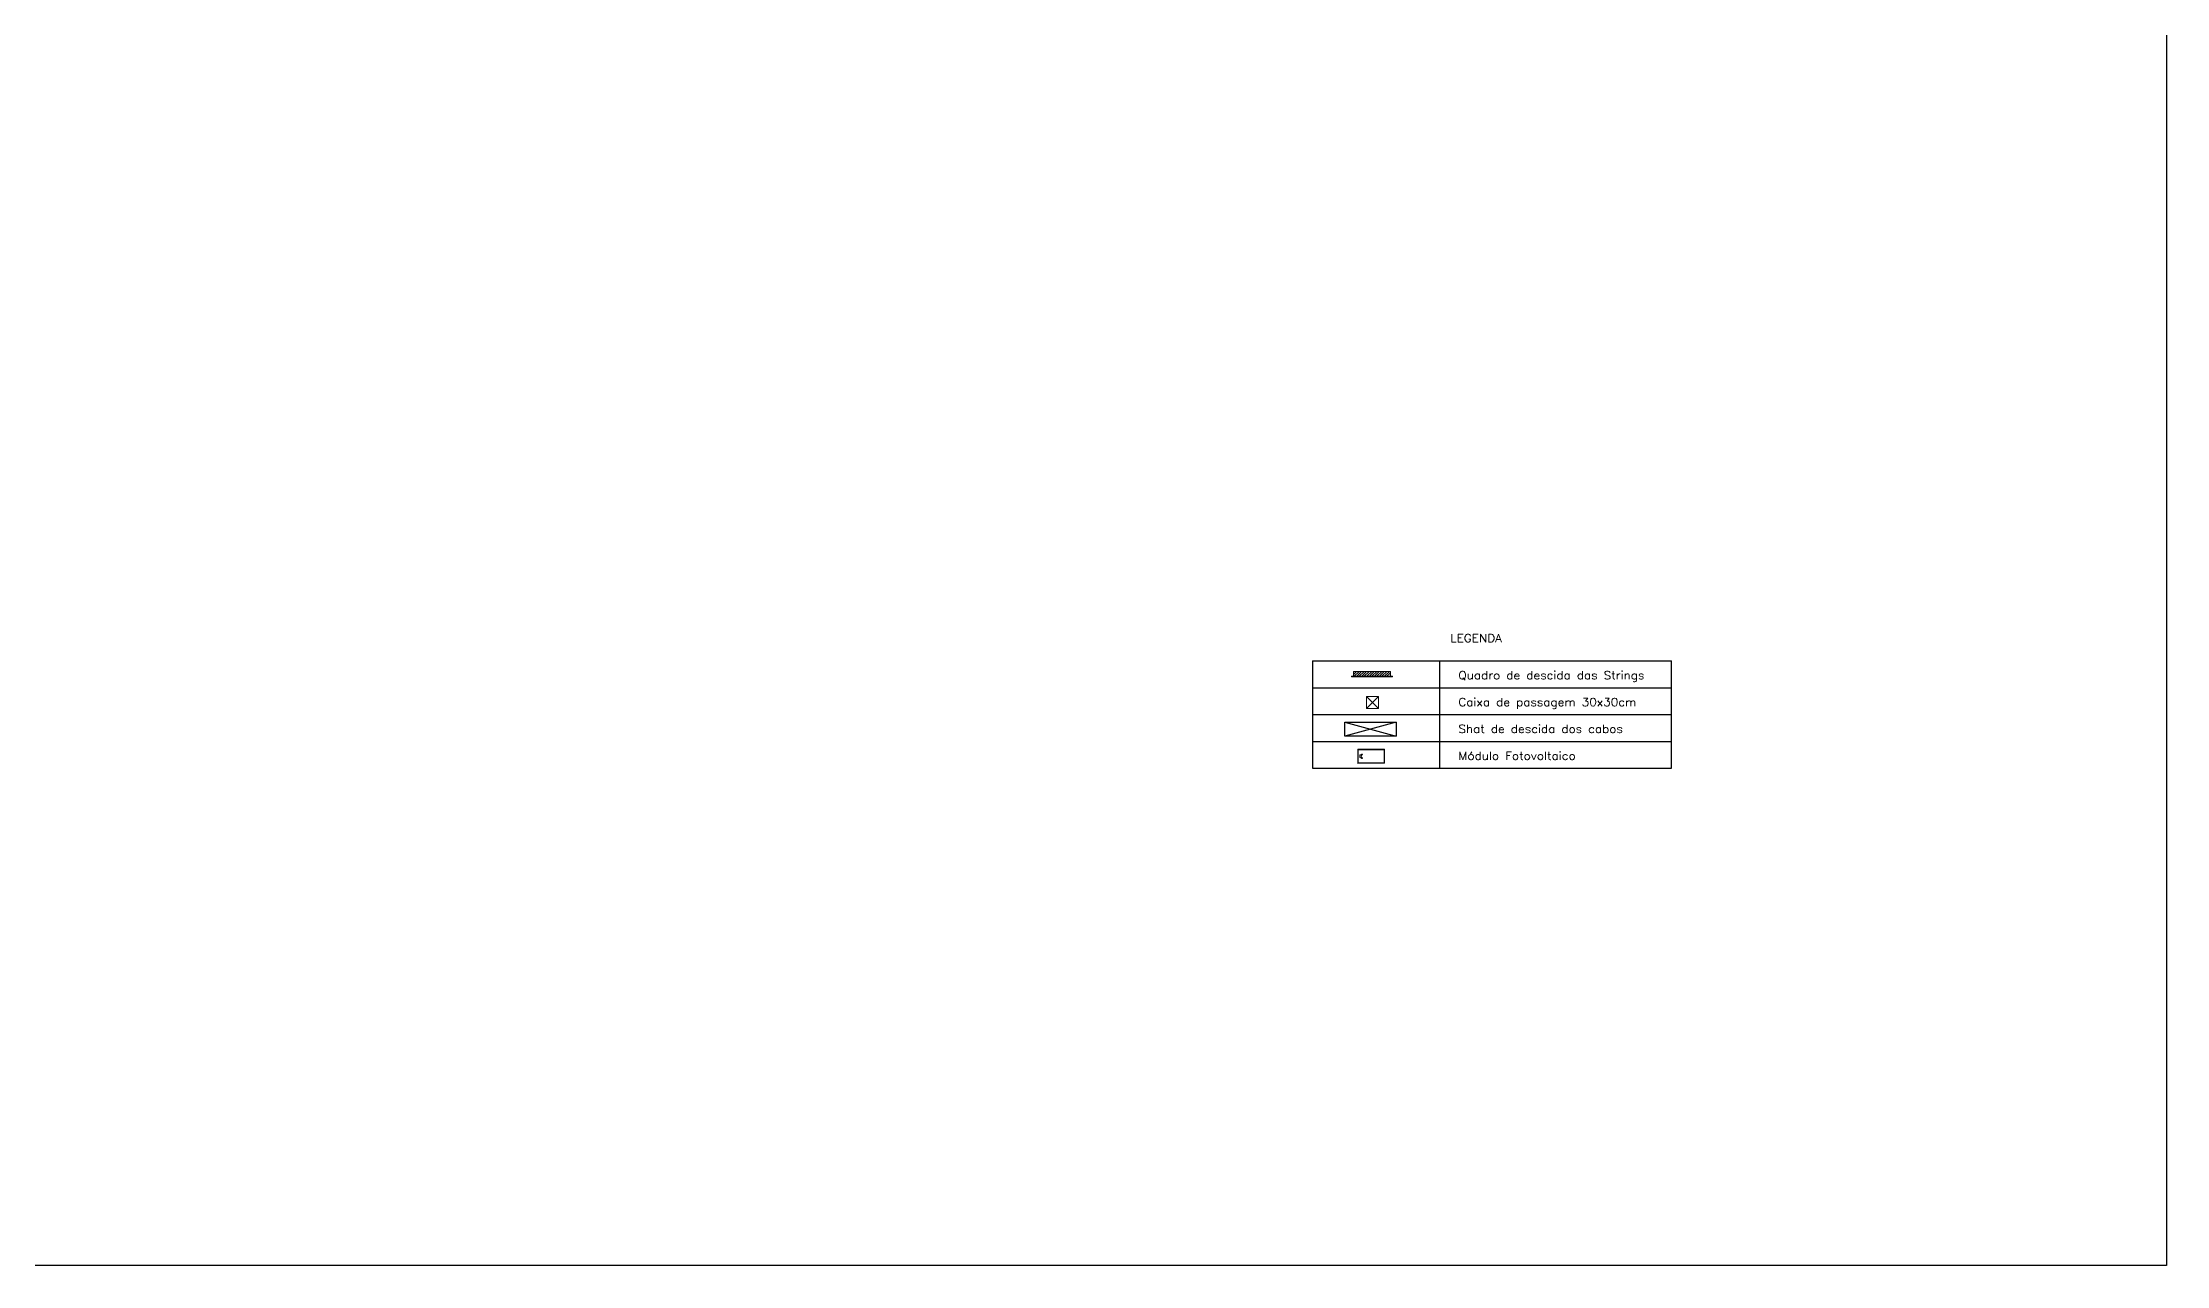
# Model space of a CAD drawing. Header units: metres. Extents: x 399 to 2240, y -1398 to 399.
# Drawn here: x 2091.4 to 2240.4, y -1397.9 to -1312.2 of the extents above; entities that cross this region are included whole.
import ezdxf

# ---------------------------------------------------------------- set-up
doc = ezdxf.new("R2010")
doc.units = ezdxf.units.M
doc.header["$MEASUREMENT"] = 0
doc.linetypes.add('BSB2F2-ARQ-PLAN-CORE-13-15P-ZA$1${ Batten }', pattern=[0])
doc.layers.get('0').update_dxf_attribs({"linetype": 'CONTINUOUS'})
for name, color, linetype, lineweight in [('Condulete', 3, 'CONTINUOUS', 9), ('MODULOS_PV', 2, 'CONTINUOUS', 9), ('String Box', 3, 'CONTINUOUS', 9)]:
    doc.layers.add(name, color=color, linetype=linetype, lineweight=lineweight)
for name, color, linetype in [('COPEX', 4, 'BSB2F2-ARQ-PLAN-CORE-13-15P-ZA$1${ Batten }'), ('MÓDULOS FV', 7, 'CONTINUOUS'), ('SHAFT', 6, 'CONTINUOUS'), ('TEXTO', 1, 'CONTINUOUS')]:
    doc.layers.add(name, color=color, linetype=linetype)
doc.styles.add('S20', font='SIMPLEX.shx', dxfattribs={"width": 1.1, "height": 0.2})

# ---------------------------------------------------------------- blocks, each defined once
blk = doc.blocks.new('modulo')
at = {"layer": 'MODULOS_PV', "color": 8}
for p, q in [((-0.75, 2.01), (-0.75, 2.06)), ((-1.38, 1.34), (-1.43, 1.34)), ((-0.05, 0.1), (-0.05, 0.05)), ((0.58, 0.77), (0.63, 0.77))]:
    blk.add_line(p, q, dxfattribs=at)
for points in [[(-1.43, 1.34), (-0.75, 2.06), (0.63, 0.77), (-0.05, 0.05)], [(-1.38, 1.34), (-0.75, 2.01), (0.58, 0.77), (-0.05, 0.1)]]:
    blk.add_lwpolyline(points, close=True, dxfattribs=at)
for points in [[(-0.96, 1.5), (-0.93, 1.48), (-0.92, 1.49), (-0.94, 1.51)], [(-0.88, 1.58), (-0.86, 1.56), (-0.87, 1.55), (-0.89, 1.57)]]:
    blk.add_lwpolyline(points, dxfattribs=at)
blk.add_circle((-0.79, 1.59), 0.0332, dxfattribs=at)
at = {"layer": 'MODULOS_PV', "color": 1}
blk.add_circle((-0.96, 1.4), 0.0332, dxfattribs=at)
at = {"layer": 'MODULOS_PV', "color": 8}
blk.add_open_spline([(-0.99, 1.47), (-1.01, 1.49), (-1.03, 1.51), (-1.05, 1.53), (-1.05, 1.53), (-1.05, 1.53), (-1.05, 1.54), (-1.05, 1.54), (-1.05, 1.54), (-1.01, 1.58), (-0.97, 1.63), (-0.92, 1.67), (-0.92, 1.67), (-0.92, 1.67), (-0.92, 1.67), (-0.92, 1.67), (-0.92, 1.67), (-0.9, 1.65), (-0.88, 1.63), (-0.86, 1.61), (-0.85, 1.61), (-0.85, 1.61), (-0.85, 1.61), (-0.85, 1.61), (-0.86, 1.61), (-0.9, 1.56), (-0.94, 1.52), (-0.98, 1.47), (-0.98, 1.47), (-0.98, 1.47), (-0.98, 1.47), (-0.98, 1.47), (-0.99, 1.47)], degree=3, knots=[0, 0, 0, 0, 1, 1, 1, 1.002534, 1.003925, 1.008052, 1.008052, 1.008052, 2.008052, 2.008052, 2.008052, 2.012179, 2.01357, 2.016104, 2.016104, 2.016104, 3.016104, 3.016104, 3.016104, 3.018638, 3.02003, 3.024156, 3.024156, 3.024156, 4.024156, 4.024156, 4.024156, 4.028283, 4.029675, 4.032208, 4.032208, 4.032208, 4.032208], dxfattribs=at)
at = {"layer": 'MODULOS_PV', "color": 8, "insert": (-0.83, 1.6), "char_height": 0.0572, "width": 0.1075, "attachment_point": 1, "rotation": 46.8722}
blk.add_mtext('-', dxfattribs=at)
at = {"layer": 'MODULOS_PV', "color": 1, "insert": (-1, 1.41), "char_height": 0.0572, "width": 0.1075, "attachment_point": 1, "rotation": 46.8722}
blk.add_mtext('+', dxfattribs=at)
blk = doc.blocks.new('CAIXA DE PASSAGEM 30x30')
at = {"layer": 'Condulete'}
for p, q in [((1935.032, -1138.366), (1935.032, -1138.066)), ((1935.032, -1138.066), (1935.332, -1138.066)), ((1935.332, -1138.066), (1935.032, -1138.366)), ((1935.032, -1138.066), (1935.332, -1138.366)), ((1935.332, -1138.366), (1935.032, -1138.366)), ((1935.332, -1138.066), (1935.332, -1138.366))]:
    blk.add_line(p, q, dxfattribs=at)

msp = doc.modelspace()

# ---------------------------------------------------------------- hatches: boundary and pattern name
at = {"layer": 'String Box'}
h = msp.add_hatch(dxfattribs=at)
h.set_pattern_fill('ANSI31', color=256, angle=180)
h.set_pattern_definition([(225, (1624.93431, -2023.4105), (0.088388348, -0.088388348), [])])
h.paths.add_polyline_path([(2183.32549, -1356.25891), (2183.32549, -1356.60019), (2185.91699, -1356.60019), (2185.91699, -1356.25891)])

# ---------------------------------------------------------------- linework, layer by layer
for p, q in [((2180.44813, -1355.51776), (2205.64711, -1355.51776)), ((2180.44813, -1355.51776), (2205.64711, -1355.51776)), ((2180.44813, -1355.51776), (2180.44813, -1363.0437)), ((2189.3608, -1355.51776), (2189.3608, -1363.0437)), ((2205.64711, -1363.0437), (2205.64711, -1355.51776)), ((2180.44813, -1357.39924), (2205.64711, -1357.39924)), ((2180.44813, -1359.28073), (2205.64711, -1359.28073)), ((2180.44813, -1361.16221), (2205.64711, -1361.16221)), ((2180.44813, -1361.16221), (2205.64711, -1361.16221)), ((2180.44813, -1363.0437), (2205.64711, -1363.0437))]:
    msp.add_line(p, q)
at = {"layer": 'SHAFT'}
for p, q in [((2182.72821, -1359.80897), (2186.32029, -1360.79054)), ((2186.32029, -1359.80897), (2182.72821, -1360.79054))]:
    msp.add_line(p, q, dxfattribs=at)
msp.add_lwpolyline([(2182.72821, -1359.80897), (2186.32029, -1359.80897), (2186.32029, -1360.79054), (2182.72821, -1360.79054)], close=True, dxfattribs=at)
at = {"layer": 'String Box'}
for points in [[(2186.06521, -1356.63217), (2183.17728, -1356.63217), (2183.17728, -1356.60019), (2186.06521, -1356.60019)], [(2185.91699, -1356.60019), (2183.32549, -1356.60019), (2183.32549, -1356.25891), (2185.91699, -1356.25891)]]:
    msp.add_lwpolyline(points, close=True, dxfattribs=at)
at = {"layer": 'TEXTO'}
msp.add_lwpolyline([(1796.30348, -999.29238), (2240.36093, -999.29238), (2240.36093, -1397.90271), (1796.30348, -1397.90271)], close=True, dxfattribs=at)

# ---------------------------------------------------------------- block references
at = {"layer": 'COPEX', "xscale": 2.803083090406169, "yscale": 2.803083090406169, "zscale": 2.803083090406169}
msp.add_blockref('CAIXA DE PASSAGEM 30x30', (-3239.80896, 1832.07653), dxfattribs=at)
at = {"layer": 'MÓDULOS FV', "rotation": 43.12783086693536}
msp.add_blockref('modulo', (2185.58202, -1362.70235), dxfattribs=at)

# ---------------------------------------------------------------- texts
at = {"style": 'S20', "width": 1.1}
for s, height, p in [('LEGENDA', 0.561318, (2190.11611, -1354.20422)), ('Quadro de descida das Strings', 0.5613181, (2190.68696, -1356.80762)), ('Caixa de passagem 30x30cm', 0.5613181, (2190.68696, -1358.68911)), ('Shat de descida dos cabos', 0.5613181, (2190.68696, -1360.57059)), ('Módulo Fotovoltaico', 0.5613181, (2190.68696, -1362.45208))]:
    msp.add_text(s, height=height, dxfattribs=at).set_placement(p)

doc.saveas('drawing.dxf')
